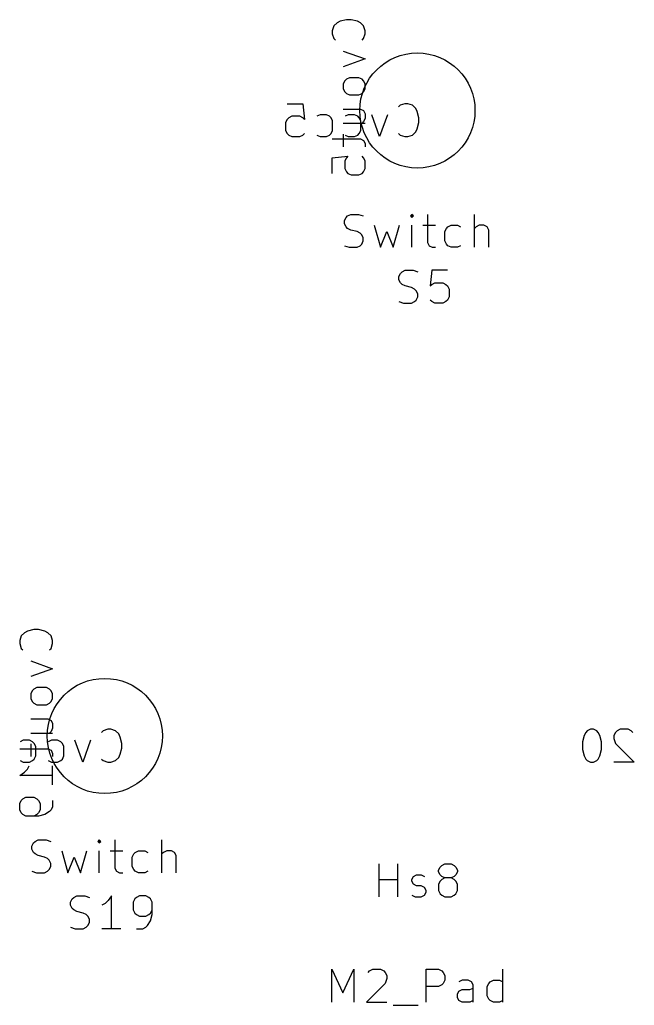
# Model space of a CAD drawing. Extents: x -8 to 301, y -173 to 11.
# Drawn here: x 82.91 to 101.59, y -31.68 to -1.74 of the extents above; entities that cross this region are included whole.
import ezdxf

# ---------------------------------------------------------------- set-up
doc = ezdxf.new("R2010")
doc.units = 0
doc.layers.add('BLACK', color=7, linetype='CONTINUOUS')

msp = doc.modelspace()

# ---------------------------------------------------------------- linework, layer by layer
at = {"layer": 'BLACK', "linetype": 'CONTINUOUS'}
for p, q in [((92.652914, -1.790475), (92.557676, -1.838094)), ((92.84339, -1.742856), (92.652914, -1.790475)), ((92.986247, -1.742856), (92.84339, -1.742856)), ((93.176723, -1.790475), (92.986247, -1.742856)), ((93.271961, -1.838094), (93.176723, -1.790475)), ((92.462438, -1.933332), (92.414819, -2.076189)), ((92.414819, -2.076189), (92.414819, -2.171427)), ((92.557676, -1.838094), (92.462438, -1.933332)), ((93.3672, -1.933332), (93.271961, -1.838094)), ((93.414819, -2.076189), (93.3672, -1.933332)), ((93.414819, -2.171427), (93.414819, -2.076189)), ((92.414819, -2.171427), (92.462438, -2.314284)), ((92.462438, -2.314284), (92.510057, -2.361903)), ((93.31958, -2.361903), (93.3672, -2.314284)), ((93.3672, -2.314284), (93.414819, -2.171427)), ((92.748152, -2.695237), (93.414819, -2.933332)), ((93.414819, -2.933332), (92.748152, -3.171427)), ((92.84339, -3.55238), (92.795771, -3.599999)), ((92.938628, -3.504761), (92.84339, -3.55238)), ((93.224342, -3.504761), (92.938628, -3.504761)), ((93.31958, -3.55238), (93.224342, -3.504761)), ((93.3672, -3.599999), (93.31958, -3.55238)), ((92.795771, -3.599999), (92.748152, -3.695237)), ((92.748152, -3.695237), (92.748152, -3.838094)), ((92.748152, -3.838094), (92.795771, -3.933332)), ((93.414819, -3.695237), (93.3672, -3.599999)), ((93.3672, -3.933332), (93.414819, -3.838094)), ((93.414819, -3.838094), (93.414819, -3.695237)), ((92.795771, -3.933332), (92.84339, -3.980951)), ((92.84339, -3.980951), (92.938628, -4.02857)), ((92.938628, -4.02857), (93.224342, -4.02857)), ((93.224342, -4.02857), (93.31958, -3.980951)), ((93.31958, -3.980951), (93.3672, -3.933332)), ((91.043809, -4.294819), (91.519999, -4.294819)), ((91.519999, -4.294819), (91.567618, -4.771009)), ((92.748152, -4.457142), (93.271961, -4.457142)), ((93.271961, -4.457142), (93.3672, -4.504761)), ((94.472381, -4.342438), (94.424762, -4.390057)), ((94.615238, -4.294819), (94.472381, -4.342438)), ((94.710476, -4.294819), (94.615238, -4.294819)), ((94.853333, -4.342438), (94.710476, -4.294819)), ((94.948571, -4.437676), (94.853333, -4.342438)), ((94.99619, -4.532914), (94.948571, -4.437676)), ((91.043809, -4.771009), (90.99619, -4.866247)), ((91.091428, -4.72339), (91.043809, -4.771009)), ((91.186666, -4.675771), (91.091428, -4.72339)), ((91.424761, -4.675771), (91.186666, -4.675771)), ((91.519999, -4.72339), (91.424761, -4.675771)), ((91.567618, -4.771009), (91.519999, -4.72339)), ((92.043809, -4.628152), (91.948571, -4.675771)), ((92.234285, -4.628152), (92.043809, -4.628152)), ((92.329523, -4.675771), (92.234285, -4.628152)), ((92.377142, -4.72339), (92.329523, -4.675771)), ((92.424761, -4.818628), (92.377142, -4.72339)), ((92.900952, -4.628152), (92.805714, -4.675771)), ((93.091428, -4.628152), (92.900952, -4.628152)), ((93.186666, -4.675771), (93.091428, -4.628152)), ((93.234285, -4.72339), (93.186666, -4.675771)), ((93.281904, -4.818628), (93.234285, -4.72339)), ((93.3672, -4.504761), (93.414819, -4.599999)), ((93.414819, -4.742856), (93.3672, -4.838094)), ((93.414819, -4.599999), (93.414819, -4.742856)), ((93.853333, -5.294819), (93.615238, -4.628152)), ((94.091428, -4.628152), (93.853333, -5.294819)), ((95.043809, -4.72339), (94.99619, -4.532914)), ((95.043809, -4.866247), (95.043809, -4.72339)), ((90.99619, -4.866247), (90.99619, -5.104342)), ((92.424761, -5.104342), (92.424761, -4.818628)), ((92.748152, -4.885713), (93.414819, -4.885713)), ((93.281904, -5.104342), (93.281904, -4.818628)), ((93.3672, -4.838094), (93.31958, -4.885713)), ((94.948571, -5.151961), (94.99619, -5.056723)), ((94.99619, -5.056723), (95.043809, -4.866247)), ((90.99619, -5.104342), (91.043809, -5.19958)), ((91.043809, -5.19958), (91.091428, -5.2472)), ((91.091428, -5.2472), (91.186666, -5.294819)), ((91.186666, -5.294819), (91.424761, -5.294819)), ((91.424761, -5.294819), (91.519999, -5.2472)), ((91.519999, -5.2472), (91.567618, -5.19958)), ((91.948571, -5.2472), (92.043809, -5.294819)), ((92.043809, -5.294819), (92.234285, -5.294819)), ((92.234285, -5.294819), (92.329523, -5.2472)), ((92.329523, -5.2472), (92.377142, -5.19958)), ((92.377142, -5.19958), (92.424761, -5.104342)), ((92.414819, -5.361904), (93.271961, -5.361904)), ((92.748152, -5.219047), (92.748152, -5.599999)), ((92.805714, -5.2472), (92.900952, -5.294819)), ((92.900952, -5.294819), (93.091428, -5.294819)), ((93.091428, -5.294819), (93.186666, -5.2472)), ((93.186666, -5.2472), (93.234285, -5.19958)), ((93.234285, -5.19958), (93.281904, -5.104342)), ((93.271961, -5.361904), (93.3672, -5.409523)), ((94.424762, -5.19958), (94.472381, -5.2472)), ((94.472381, -5.2472), (94.615238, -5.294819)), ((94.615238, -5.294819), (94.710476, -5.294819)), ((94.710476, -5.294819), (94.853333, -5.2472)), ((94.853333, -5.2472), (94.948571, -5.151961)), ((93.3672, -5.409523), (93.414819, -5.504761)), ((93.414819, -5.504761), (93.414819, -5.599999)), ((92.414819, -5.933333), (92.891009, -5.885714)), ((92.414819, -6.409523), (92.414819, -5.933333)), ((92.84339, -5.933333), (92.795771, -6.028571)), ((92.891009, -5.885714), (92.84339, -5.933333)), ((93.3672, -5.933333), (93.31958, -5.885714)), ((93.414819, -6.028571), (93.3672, -5.933333)), ((92.795771, -6.028571), (92.795771, -6.266666)), ((92.795771, -6.266666), (92.84339, -6.361904)), ((93.3672, -6.361904), (93.414819, -6.266666)), ((93.414819, -6.266666), (93.414819, -6.028571)), ((92.84339, -6.361904), (92.891009, -6.409523)), ((92.891009, -6.409523), (92.986247, -6.457142)), ((92.986247, -6.457142), (93.224342, -6.457142)), ((93.224342, -6.457142), (93.31958, -6.409523)), ((93.31958, -6.409523), (93.3672, -6.361904)), ((92.785714, -7.845295), (92.833333, -7.750057)), ((92.833333, -7.750057), (92.880952, -7.702438)), ((92.880952, -7.702438), (92.97619, -7.654819)), ((92.97619, -7.654819), (93.214285, -7.654819)), ((93.214285, -7.654819), (93.357142, -7.702438)), ((94.833333, -7.654819), (94.785714, -7.702438)), ((94.785714, -7.702438), (94.833333, -7.750057)), ((94.880952, -7.702438), (94.833333, -7.654819)), ((94.833333, -7.654819), (94.833333, -7.750057)), ((94.833333, -7.750057), (94.880952, -7.702438)), ((95.309523, -7.654819), (95.309523, -8.511961)), ((96.738095, -8.654819), (96.738095, -7.654819)), ((92.785714, -7.940533), (92.785714, -7.845295)), ((92.833333, -8.035771), (92.785714, -7.940533)), ((92.880952, -8.08339), (92.833333, -8.035771)), ((93.690476, -7.988152), (93.880952, -8.654819)), ((94.261904, -8.654819), (94.45238, -7.988152)), ((94.833333, -8.654819), (94.833333, -7.988152)), ((95.166666, -7.988152), (95.547618, -7.988152)), ((95.880952, -8.08339), (95.928571, -8.035771)), ((95.928571, -8.035771), (96.023809, -7.988152)), ((96.023809, -7.988152), (96.214285, -7.988152)), ((96.214285, -7.988152), (96.309523, -8.035771)), ((96.785714, -8.035771), (96.738095, -8.08339)), ((96.880952, -7.988152), (96.785714, -8.035771)), ((97.023809, -7.988152), (96.880952, -7.988152)), ((97.119047, -8.035771), (97.023809, -7.988152)), ((97.166666, -8.131009), (97.119047, -8.035771)), ((92.97619, -8.131009), (92.880952, -8.08339)), ((93.166666, -8.178628), (92.97619, -8.131009)), ((93.261904, -8.226247), (93.166666, -8.178628)), ((93.309523, -8.273866), (93.261904, -8.226247)), ((93.357142, -8.369104), (93.309523, -8.273866)), ((93.357142, -8.464342), (93.357142, -8.369104)), ((93.880952, -8.654819), (94.071428, -8.178628)), ((94.071428, -8.178628), (94.261904, -8.654819)), ((95.833333, -8.178628), (95.880952, -8.08339)), ((95.833333, -8.464342), (95.833333, -8.178628)), ((97.166666, -8.654819), (97.166666, -8.131009)), ((92.785714, -8.6072), (92.928571, -8.654819)), ((92.928571, -8.654819), (93.166666, -8.654819)), ((93.166666, -8.654819), (93.261904, -8.6072)), ((93.261904, -8.6072), (93.309523, -8.55958)), ((93.309523, -8.55958), (93.357142, -8.464342)), ((95.309523, -8.511961), (95.357142, -8.6072)), ((95.357142, -8.6072), (95.45238, -8.654819)), ((95.45238, -8.654819), (95.547618, -8.654819)), ((95.880952, -8.55958), (95.833333, -8.464342)), ((95.928571, -8.6072), (95.880952, -8.55958)), ((96.023809, -8.654819), (95.928571, -8.6072)), ((96.214285, -8.654819), (96.023809, -8.654819)), ((96.309523, -8.6072), (96.214285, -8.654819)), ((94.438095, -9.545295), (94.485714, -9.450057)), ((94.438095, -9.640533), (94.438095, -9.545295)), ((94.485714, -9.450057), (94.533333, -9.402438)), ((94.533333, -9.402438), (94.628571, -9.354819)), ((94.628571, -9.354819), (94.866666, -9.354819)), ((94.866666, -9.354819), (95.009523, -9.402438)), ((95.438095, -9.354819), (95.390476, -9.831009)), ((95.914285, -9.354819), (95.438095, -9.354819)), ((94.485714, -9.735771), (94.438095, -9.640533)), ((94.533333, -9.78339), (94.485714, -9.735771)), ((94.628571, -9.831009), (94.533333, -9.78339)), ((94.819047, -9.878628), (94.628571, -9.831009)), ((94.914285, -9.926247), (94.819047, -9.878628)), ((95.390476, -9.831009), (95.438095, -9.78339)), ((95.438095, -9.78339), (95.533333, -9.735771)), ((95.533333, -9.735771), (95.771428, -9.735771)), ((95.771428, -9.735771), (95.866666, -9.78339)), ((95.866666, -9.78339), (95.914285, -9.831009)), ((95.914285, -9.831009), (95.961904, -9.926247)), ((94.961904, -9.973866), (94.914285, -9.926247)), ((95.009523, -10.069104), (94.961904, -9.973866)), ((94.961904, -10.25958), (95.009523, -10.164342)), ((95.009523, -10.164342), (95.009523, -10.069104)), ((95.961904, -10.164342), (95.914285, -10.25958)), ((95.961904, -9.926247), (95.961904, -10.164342)), ((94.438095, -10.3072), (94.580952, -10.354819)), ((94.580952, -10.354819), (94.819047, -10.354819)), ((94.819047, -10.354819), (94.914285, -10.3072)), ((94.914285, -10.3072), (94.961904, -10.25958)), ((95.438095, -10.3072), (95.390476, -10.25958)), ((95.533333, -10.354819), (95.438095, -10.3072)), ((95.771428, -10.354819), (95.533333, -10.354819)), ((95.866666, -10.3072), (95.771428, -10.354819)), ((95.914285, -10.25958), (95.866666, -10.3072)), ((83.152914, -20.314284), (83.057676, -20.361903)), ((83.34339, -20.266665), (83.152914, -20.314284)), ((83.486247, -20.266665), (83.34339, -20.266665)), ((83.676723, -20.314284), (83.486247, -20.266665)), ((83.771961, -20.361903), (83.676723, -20.314284)), ((82.962438, -20.457141), (82.914819, -20.599998)), ((82.914819, -20.599998), (82.914819, -20.695236)), ((83.057676, -20.361903), (82.962438, -20.457141)), ((83.8672, -20.457141), (83.771961, -20.361903)), ((83.914819, -20.599998), (83.8672, -20.457141)), ((83.914819, -20.695236), (83.914819, -20.599998)), ((82.914819, -20.695236), (82.962438, -20.838093)), ((82.962438, -20.838093), (83.010057, -20.885712)), ((83.81958, -20.885712), (83.8672, -20.838093)), ((83.8672, -20.838093), (83.914819, -20.695236)), ((83.248152, -21.219046), (83.914819, -21.457141)), ((83.914819, -21.457141), (83.248152, -21.695236)), ((83.295771, -22.123808), (83.248152, -22.219046)), ((83.34339, -22.076189), (83.295771, -22.123808)), ((83.438628, -22.02857), (83.34339, -22.076189)), ((83.724342, -22.02857), (83.438628, -22.02857)), ((83.81958, -22.076189), (83.724342, -22.02857)), ((83.8672, -22.123808), (83.81958, -22.076189)), ((83.914819, -22.219046), (83.8672, -22.123808)), ((83.248152, -22.219046), (83.248152, -22.361903)), ((83.248152, -22.361903), (83.295771, -22.457141)), ((83.8672, -22.457141), (83.914819, -22.361903)), ((83.914819, -22.361903), (83.914819, -22.219046)), ((83.295771, -22.457141), (83.34339, -22.50476)), ((83.34339, -22.50476), (83.438628, -22.552379)), ((83.438628, -22.552379), (83.724342, -22.552379)), ((83.724342, -22.552379), (83.81958, -22.50476)), ((83.81958, -22.50476), (83.8672, -22.457141)), ((83.248152, -22.980951), (83.771961, -22.980951)), ((83.771961, -22.980951), (83.8672, -23.02857)), ((83.8672, -23.02857), (83.914819, -23.123808)), ((83.914819, -23.266665), (83.8672, -23.361903)), ((83.914819, -23.123808), (83.914819, -23.266665)), ((85.448571, -23.342438), (85.400952, -23.390057)), ((85.591428, -23.294819), (85.448571, -23.342438)), ((85.686666, -23.294819), (85.591428, -23.294819)), ((85.829523, -23.342438), (85.686666, -23.294819)), ((85.924761, -23.437676), (85.829523, -23.342438)), ((100.162856, -23.342438), (100.115237, -23.390057)), ((100.258094, -23.294819), (100.162856, -23.342438)), ((100.353332, -23.294819), (100.258094, -23.294819)), ((100.44857, -23.342438), (100.353332, -23.294819)), ((100.496189, -23.390057), (100.44857, -23.342438)), ((101.067618, -23.342438), (101.019999, -23.390057)), ((101.162856, -23.294819), (101.067618, -23.342438)), ((101.400951, -23.294819), (101.162856, -23.294819)), ((101.496189, -23.342438), (101.400951, -23.294819)), ((101.543808, -23.390057), (101.496189, -23.342438)), ((83.019999, -23.628152), (82.924761, -23.675771)), ((83.210475, -23.628152), (83.019999, -23.628152)), ((83.305713, -23.675771), (83.210475, -23.628152)), ((83.248152, -23.409522), (83.914819, -23.409522)), ((83.877142, -23.628152), (83.781904, -23.675771)), ((83.8672, -23.361903), (83.81958, -23.409522)), ((84.067618, -23.628152), (83.877142, -23.628152)), ((84.162856, -23.675771), (84.067618, -23.628152)), ((84.829523, -24.294819), (84.591428, -23.628152)), ((85.067618, -23.628152), (84.829523, -24.294819)), ((85.97238, -23.532914), (85.924761, -23.437676)), ((86.019999, -23.72339), (85.97238, -23.532914)), ((100.067618, -23.485295), (100.019999, -23.675771)), ((100.115237, -23.390057), (100.067618, -23.485295)), ((100.543808, -23.485295), (100.496189, -23.390057)), ((100.591427, -23.675771), (100.543808, -23.485295)), ((101.019999, -23.390057), (100.97238, -23.485295)), ((100.97238, -23.485295), (100.97238, -23.580533)), ((100.97238, -23.580533), (101.019999, -23.72339)), ((82.914819, -23.885713), (83.771961, -23.885713)), ((83.248152, -23.742856), (83.248152, -24.123808)), ((83.353332, -23.72339), (83.305713, -23.675771)), ((83.400951, -23.818628), (83.353332, -23.72339)), ((83.400951, -24.104342), (83.400951, -23.818628)), ((83.771961, -23.885713), (83.8672, -23.933332)), ((83.8672, -23.933332), (83.914819, -24.02857)), ((84.210475, -23.72339), (84.162856, -23.675771)), ((84.258094, -23.818628), (84.210475, -23.72339)), ((84.258094, -24.104342), (84.258094, -23.818628)), ((85.97238, -24.056723), (86.019999, -23.866247)), ((86.019999, -23.866247), (86.019999, -23.72339)), ((100.019999, -23.675771), (100.019999, -23.913866)), ((100.019999, -23.913866), (100.067618, -24.104342)), ((100.543808, -24.104342), (100.591427, -23.913866)), ((100.591427, -23.913866), (100.591427, -23.675771)), ((101.019999, -23.72339), (101.591427, -24.294819)), ((82.924761, -24.2472), (83.019999, -24.294819)), ((83.210475, -24.294819), (83.305713, -24.2472)), ((83.305713, -24.2472), (83.353332, -24.19958)), ((83.353332, -24.19958), (83.400951, -24.104342)), ((83.781904, -24.2472), (83.877142, -24.294819)), ((83.914819, -24.02857), (83.914819, -24.123808)), ((84.067618, -24.294819), (84.162856, -24.2472)), ((84.162856, -24.2472), (84.210475, -24.19958)), ((84.210475, -24.19958), (84.258094, -24.104342)), ((85.400952, -24.19958), (85.448571, -24.2472)), ((85.448571, -24.2472), (85.591428, -24.294819)), ((85.686666, -24.294819), (85.829523, -24.2472)), ((85.829523, -24.2472), (85.924761, -24.151961)), ((85.924761, -24.151961), (85.97238, -24.056723)), ((100.067618, -24.104342), (100.115237, -24.19958)), ((100.115237, -24.19958), (100.162856, -24.2472)), ((100.162856, -24.2472), (100.258094, -24.294819)), ((100.353332, -24.294819), (100.44857, -24.2472)), ((100.44857, -24.2472), (100.496189, -24.19958)), ((100.496189, -24.19958), (100.543808, -24.104342)), ((83.019999, -24.294819), (83.210475, -24.294819)), ((83.057676, -24.599999), (83.152914, -24.504761)), ((83.152914, -24.504761), (83.200533, -24.409523)), ((83.877142, -24.294819), (84.067618, -24.294819)), ((83.914819, -24.980951), (83.914819, -24.409523)), ((85.591428, -24.294819), (85.686666, -24.294819)), ((100.258094, -24.294819), (100.353332, -24.294819)), ((101.591427, -24.294819), (100.97238, -24.294819)), ((82.914819, -24.695237), (83.057676, -24.599999)), ((83.914819, -24.695237), (82.914819, -24.695237)), ((82.962438, -25.457142), (83.010057, -25.409523)), ((83.010057, -25.409523), (83.105295, -25.361904)), ((83.105295, -25.361904), (83.34339, -25.361904)), ((83.34339, -25.361904), (83.438628, -25.409523)), ((83.438628, -25.409523), (83.486247, -25.457142)), ((82.914819, -25.55238), (82.962438, -25.457142)), ((82.914819, -25.742856), (82.914819, -25.55238)), ((82.962438, -25.838094), (82.914819, -25.742856)), ((83.486247, -25.457142), (83.533866, -25.55238)), ((83.533866, -25.742856), (83.486247, -25.838094)), ((83.533866, -25.55238), (83.533866, -25.742856)), ((83.8672, -25.742856), (83.81958, -25.790475)), ((83.914819, -25.647618), (83.8672, -25.742856)), ((83.914819, -25.457142), (83.914819, -25.647618)), ((83.010057, -25.885713), (82.962438, -25.838094)), ((83.105295, -25.933332), (83.010057, -25.885713)), ((83.486247, -25.933332), (83.105295, -25.933332)), ((83.438628, -25.885713), (83.34339, -25.933332)), ((83.486247, -25.838094), (83.438628, -25.885713)), ((83.676723, -25.885713), (83.486247, -25.933332)), ((83.81958, -25.790475), (83.676723, -25.885713)), ((83.285714, -26.845295), (83.333333, -26.750057)), ((83.285714, -26.940533), (83.285714, -26.845295)), ((83.333333, -27.035771), (83.285714, -26.940533)), ((83.333333, -26.750057), (83.380952, -26.702438)), ((83.380952, -26.702438), (83.47619, -26.654819)), ((83.47619, -26.654819), (83.714285, -26.654819)), ((83.714285, -26.654819), (83.857142, -26.702438)), ((85.333333, -26.654819), (85.285714, -26.702438)), ((85.285714, -26.702438), (85.333333, -26.750057)), ((85.380952, -26.702438), (85.333333, -26.654819)), ((85.333333, -26.654819), (85.333333, -26.750057)), ((85.333333, -26.750057), (85.380952, -26.702438)), ((85.809523, -26.654819), (85.809523, -27.511961)), ((87.238095, -27.654819), (87.238095, -26.654819)), ((83.380952, -27.08339), (83.333333, -27.035771)), ((83.47619, -27.131009), (83.380952, -27.08339)), ((83.666666, -27.178628), (83.47619, -27.131009)), ((83.761904, -27.226247), (83.666666, -27.178628)), ((83.809523, -27.273866), (83.761904, -27.226247)), ((84.190476, -26.988152), (84.380952, -27.654819)), ((84.380952, -27.654819), (84.571428, -27.178628)), ((84.571428, -27.178628), (84.761904, -27.654819)), ((84.761904, -27.654819), (84.95238, -26.988152)), ((85.333333, -27.654819), (85.333333, -26.988152)), ((85.666666, -26.988152), (86.047618, -26.988152)), ((86.333333, -27.178628), (86.380952, -27.08339)), ((86.333333, -27.464342), (86.333333, -27.178628)), ((86.380952, -27.08339), (86.428571, -27.035771)), ((86.428571, -27.035771), (86.523809, -26.988152)), ((86.523809, -26.988152), (86.714285, -26.988152)), ((86.714285, -26.988152), (86.809523, -27.035771)), ((87.285714, -27.035771), (87.238095, -27.08339)), ((87.380952, -26.988152), (87.285714, -27.035771)), ((87.523809, -26.988152), (87.380952, -26.988152)), ((87.619047, -27.035771), (87.523809, -26.988152)), ((87.666666, -27.131009), (87.619047, -27.035771)), ((87.666666, -27.654819), (87.666666, -27.131009)), ((83.857142, -27.369104), (83.809523, -27.273866)), ((83.809523, -27.55958), (83.857142, -27.464342)), ((83.857142, -27.464342), (83.857142, -27.369104)), ((85.809523, -27.511961), (85.857142, -27.6072)), ((86.380952, -27.55958), (86.333333, -27.464342)), ((93.833333, -28.384819), (93.833333, -27.384819)), ((94.404761, -28.384819), (94.404761, -27.384819)), ((95.642857, -27.575295), (95.690476, -27.480057)), ((95.690476, -27.480057), (95.738095, -27.432438)), ((95.738095, -27.432438), (95.833333, -27.384819)), ((95.833333, -27.384819), (96.023809, -27.384819)), ((96.023809, -27.384819), (96.119047, -27.432438)), ((96.119047, -27.432438), (96.166666, -27.480057)), ((96.166666, -27.480057), (96.214285, -27.575295)), ((83.285714, -27.6072), (83.428571, -27.654819)), ((83.428571, -27.654819), (83.666666, -27.654819)), ((83.666666, -27.654819), (83.761904, -27.6072)), ((83.761904, -27.6072), (83.809523, -27.55958)), ((85.857142, -27.6072), (85.95238, -27.654819)), ((85.95238, -27.654819), (86.047618, -27.654819)), ((86.428571, -27.6072), (86.380952, -27.55958)), ((86.523809, -27.654819), (86.428571, -27.6072)), ((86.714285, -27.654819), (86.523809, -27.654819)), ((86.809523, -27.6072), (86.714285, -27.654819)), ((94.833333, -27.861009), (94.880952, -27.765771)), ((94.880952, -27.765771), (94.97619, -27.718152)), ((94.97619, -27.718152), (95.119047, -27.718152)), ((95.119047, -27.718152), (95.214285, -27.765771)), ((95.642857, -27.622914), (95.642857, -27.575295)), ((95.690476, -27.718152), (95.642857, -27.622914)), ((95.738095, -27.765771), (95.690476, -27.718152)), ((95.833333, -27.81339), (95.738095, -27.765771)), ((95.833333, -27.81339), (95.738095, -27.861009)), ((96.023809, -27.81339), (95.833333, -27.81339)), ((96.119047, -27.765771), (96.023809, -27.81339)), ((96.119047, -27.861009), (96.023809, -27.81339)), ((96.166666, -27.718152), (96.119047, -27.765771)), ((96.214285, -27.622914), (96.166666, -27.718152)), ((96.214285, -27.575295), (96.214285, -27.622914)), ((93.833333, -27.861009), (94.404761, -27.861009)), ((94.833333, -27.908628), (94.833333, -27.861009)), ((94.880952, -28.003866), (94.833333, -27.908628)), ((94.97619, -28.051485), (94.880952, -28.003866)), ((95.119047, -28.051485), (94.97619, -28.051485)), ((95.214285, -28.099104), (95.119047, -28.051485)), ((95.261904, -28.194342), (95.214285, -28.099104)), ((95.690476, -27.908628), (95.642857, -28.003866)), ((95.642857, -28.003866), (95.642857, -28.194342)), ((95.738095, -27.861009), (95.690476, -27.908628)), ((96.166666, -27.908628), (96.119047, -27.861009)), ((96.214285, -28.003866), (96.166666, -27.908628)), ((96.214285, -28.194342), (96.214285, -28.003866)), ((84.509524, -28.450057), (84.557143, -28.402438)), ((84.557143, -28.402438), (84.652381, -28.354819)), ((84.652381, -28.354819), (84.890476, -28.354819)), ((84.890476, -28.354819), (85.033333, -28.402438)), ((85.7, -28.354819), (85.604762, -28.497676)), ((85.7, -29.354819), (85.7, -28.354819)), ((86.461905, -28.402438), (86.414286, -28.450057)), ((86.557143, -28.354819), (86.461905, -28.402438)), ((86.747619, -28.354819), (86.557143, -28.354819)), ((86.842857, -28.402438), (86.747619, -28.354819)), ((86.890476, -28.450057), (86.842857, -28.402438)), ((94.833333, -28.3372), (94.928571, -28.384819)), ((94.928571, -28.384819), (95.119047, -28.384819)), ((95.119047, -28.384819), (95.214285, -28.3372)), ((95.214285, -28.3372), (95.261904, -28.241961)), ((95.261904, -28.241961), (95.261904, -28.194342)), ((95.642857, -28.194342), (95.690476, -28.28958)), ((95.690476, -28.28958), (95.738095, -28.3372)), ((95.738095, -28.3372), (95.833333, -28.384819)), ((95.833333, -28.384819), (96.023809, -28.384819)), ((96.023809, -28.384819), (96.119047, -28.3372)), ((96.119047, -28.3372), (96.166666, -28.28958)), ((96.166666, -28.28958), (96.214285, -28.194342)), ((84.461905, -28.545295), (84.509524, -28.450057)), ((84.461905, -28.640533), (84.461905, -28.545295)), ((84.509524, -28.735771), (84.461905, -28.640533)), ((84.557143, -28.78339), (84.509524, -28.735771)), ((85.509524, -28.592914), (85.414286, -28.640533)), ((85.604762, -28.497676), (85.509524, -28.592914)), ((86.414286, -28.450057), (86.366667, -28.545295)), ((86.366667, -28.545295), (86.366667, -28.78339)), ((86.938095, -28.545295), (86.890476, -28.450057)), ((86.938095, -28.926247), (86.938095, -28.545295)), ((84.652381, -28.831009), (84.557143, -28.78339)), ((84.842857, -28.878628), (84.652381, -28.831009)), ((84.938095, -28.926247), (84.842857, -28.878628)), ((84.985714, -28.973866), (84.938095, -28.926247)), ((85.033333, -29.069104), (84.985714, -28.973866)), ((86.366667, -28.78339), (86.414286, -28.878628)), ((86.414286, -28.878628), (86.461905, -28.926247)), ((86.461905, -28.926247), (86.557143, -28.973866)), ((86.557143, -28.973866), (86.747619, -28.973866)), ((86.747619, -28.973866), (86.842857, -28.926247)), ((86.842857, -28.926247), (86.890476, -28.878628)), ((86.890476, -28.878628), (86.938095, -28.78339)), ((86.890476, -29.116723), (86.938095, -28.926247)), ((84.461905, -29.3072), (84.604762, -29.354819)), ((84.842857, -29.354819), (84.938095, -29.3072)), ((84.938095, -29.3072), (84.985714, -29.25958)), ((84.985714, -29.25958), (85.033333, -29.164342)), ((85.033333, -29.164342), (85.033333, -29.069104)), ((86.652381, -29.354819), (86.747619, -29.3072)), ((86.747619, -29.3072), (86.795238, -29.25958)), ((86.795238, -29.25958), (86.890476, -29.116723)), ((84.604762, -29.354819), (84.842857, -29.354819)), ((85.985714, -29.354819), (85.414286, -29.354819)), ((86.461905, -29.354819), (86.652381, -29.354819)), ((92.404762, -31.584819), (92.404762, -30.584819)), ((92.404762, -30.584819), (92.738095, -31.299104)), ((92.738095, -31.299104), (93.071428, -30.584819)), ((93.071428, -30.584819), (93.071428, -31.584819)), ((93.5, -30.680057), (93.547619, -30.632438)), ((93.547619, -30.632438), (93.642857, -30.584819)), ((93.642857, -30.584819), (93.880952, -30.584819)), ((93.880952, -30.584819), (93.97619, -30.632438)), ((93.97619, -30.632438), (94.023809, -30.680057)), ((94.023809, -30.680057), (94.071428, -30.775295)), ((94.071428, -30.775295), (94.071428, -30.870533)), ((95.261905, -31.584819), (95.261905, -30.584819)), ((95.261905, -30.584819), (95.642857, -30.584819)), ((95.642857, -30.584819), (95.738095, -30.632438)), ((95.738095, -30.632438), (95.785714, -30.680057)), ((95.785714, -30.680057), (95.833333, -30.775295)), ((95.833333, -30.775295), (95.833333, -30.918152)), ((97.595238, -31.584819), (97.595238, -30.584819)), ((94.023809, -31.01339), (93.452381, -31.584819)), ((94.071428, -30.870533), (94.023809, -31.01339)), ((95.642857, -31.108628), (95.261905, -31.108628)), ((95.738095, -31.061009), (95.642857, -31.108628)), ((95.785714, -31.01339), (95.738095, -31.061009)), ((95.833333, -30.918152), (95.785714, -31.01339)), ((96.357143, -30.918152), (96.261905, -30.965771)), ((96.547619, -30.918152), (96.357143, -30.918152)), ((96.642857, -30.965771), (96.547619, -30.918152)), ((96.690476, -31.061009), (96.642857, -30.965771)), ((96.690476, -31.584819), (96.690476, -31.061009)), ((97.119048, -31.108628), (97.166667, -31.01339)), ((97.119048, -31.394342), (97.119048, -31.108628)), ((97.166667, -31.01339), (97.214286, -30.965771)), ((97.214286, -30.965771), (97.309524, -30.918152)), ((97.309524, -30.918152), (97.5, -30.918152)), ((97.5, -30.918152), (97.595238, -30.965771)), ((96.214286, -31.346723), (96.261905, -31.251485)), ((96.214286, -31.441961), (96.214286, -31.346723)), ((96.261905, -31.251485), (96.357143, -31.203866)), ((96.357143, -31.203866), (96.595238, -31.203866)), ((96.595238, -31.203866), (96.690476, -31.156247)), ((97.166667, -31.48958), (97.119048, -31.394342)), ((93.452381, -31.584819), (94.071428, -31.584819)), ((94.261905, -31.680057), (95.023809, -31.680057)), ((96.261905, -31.5372), (96.214286, -31.441961)), ((96.357143, -31.584819), (96.261905, -31.5372)), ((96.595238, -31.584819), (96.357143, -31.584819)), ((96.690476, -31.5372), (96.595238, -31.584819)), ((97.214286, -31.5372), (97.166667, -31.48958)), ((97.309524, -31.584819), (97.214286, -31.5372)), ((97.5, -31.584819), (97.309524, -31.584819)), ((97.595238, -31.5372), (97.5, -31.584819))]:
    msp.add_line(p, q, dxfattribs=at)
at = {"layer": 'BLACK'}
for centre in [(95, -4.5), (85.5, -23.5)]:
    msp.add_circle(centre, 1.75, dxfattribs=at)

doc.saveas('drawing.dxf')
